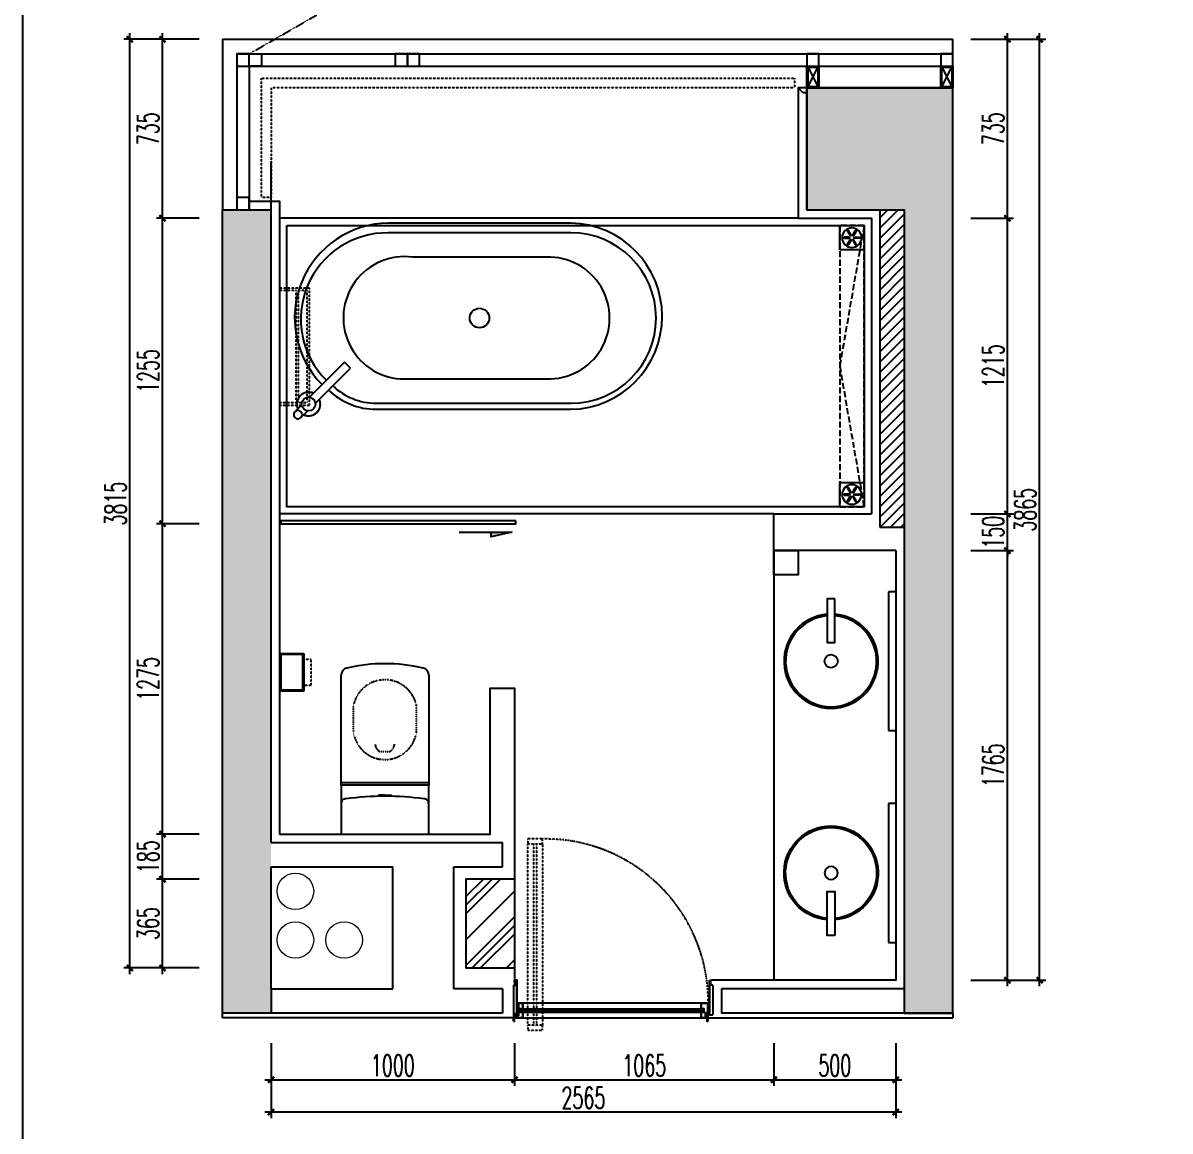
# Model space of a CAD drawing. Header units: inches. Extents: x 24920 to 61775, y 10942 to 38819.
# Drawn here: x 24920 to 29631, y 30712 to 35264 of the extents above; entities that cross this region are included whole.
import ezdxf

# ---------------------------------------------------------------- set-up
doc = ezdxf.new("R2010")
doc.units = ezdxf.units.IN
doc.header["$MEASUREMENT"] = 0
doc.header["$PDMODE"] = 1
doc.linetypes.add('DASH', pattern=[0.35, 0.25, -0.1])
doc.linetypes.add('HIDDEN2', pattern=[0.1875, 0.125, -0.0625])
for name, color, linetype in [('0-wall平面隔墙', 7, 'Continuous'), ('0-win平面窗', 4, 'Continuous'), ('2-p-door平面门', 3, 'Continuous'), ('2-p-fn完成面', 3, 'Continuous'), ('2-p-fn平地共用', 2, 'Continuous'), ('2-p-fn平天地共用', 2, 'Continuous'), ('2-p-furn01可活动家具', 2, 'HIDDEN2'), ('2-p-furn02不可活动家具', 1, 'Continuous'), ('2-p-furn03到顶家具', 1, 'Continuous'), ('2-p-furn05地漏', 1, 'Continuous')]:
    doc.layers.add(name, color=color, linetype=linetype)
doc.layers.add('A-FLOR-PIPE', color=140, linetype='Continuous', lineweight=9)
doc.layers.add('S-WALL-HATC', color=251, linetype='Continuous', lineweight=9)
doc.styles.add('DIM', font='simplex.shx', dxfattribs={"width": 0.6, "bigfont": 'extfont.shx'})
doc.linetypes.add('ZIGZAG', pattern='A,0.0001,-0.2,[131,ltypeshp.shx,S=0.2,R=0,X=-0.2,Y=0],-0.4,[131,ltypeshp.shx,S=0.2,R=180,X=0.2,Y=0],-0.2', length=0.8001)
doc.dimstyles.new('1比25', dxfattribs={"dimscale": 25, "dimtxt": 3.5, "dimasz": 1, "dimexe": 1, "dimexo": 1, "dimgap": 0.6, "dimtad": 1, "dimdec": 0, "dimrnd": 5, "dimzin": 0, "dimdsep": 46, "dimtxsty": 'DIM', "dimblk": 'ARCHTICK', "dimcen": 0.09, "dimdle": 1, "dimclrd": 1, "dimclre": 1, "dimclrt": 1, "dimadec": 0, "dimazin": 0, "dimtfac": 1, "dimtdec": 0, "dimtix": 1, "dimtmove": 2, "dimatfit": 3, "dimldrblk": '引线箭头（自定义）', "dimfxl": 0, "dimtolj": 1, "dimtzin": 0, "dimarcsym": 0})

# ---------------------------------------------------------------- blocks, each defined once
blk = doc.blocks.new('C-201$0$A$C1F597CBC')
at = {"color": 0, "linetype": 'ByBlock'}
for p, q in [((-10.3, 47.3), (-11.2, 47.1)), ((-9.5, 47.5), (-10.3, 47.3)), ((-8.6, 47.6), (-9.5, 47.5)), ((-7.7, 47.8), (-8.6, 47.6)), ((-6.7, 47.9), (-7.7, 47.8)), ((-5.8, 48.1), (-6.7, 47.9)), ((-4.9, 48.2), (-5.8, 48.1)), ((-4, 48.2), (-4.9, 48.2)), ((-3.1, 48.3), (-4, 48.2)), ((-2.2, 48.4), (-3.1, 48.3)), ((-1.3, 48.4), (-2.2, 48.4)), ((-0.4, 48.4), (-1.3, 48.4)), ((0.5, 48.4), (-0.4, 48.4)), ((1.5, 48.4), (0.5, 48.4)), ((2.4, 48.3), (1.5, 48.4)), ((3.3, 48.3), (2.4, 48.3)), ((4.2, 48.2), (3.3, 48.3)), ((5.1, 48.1), (4.2, 48.2)), ((6, 48), (5.1, 48.1)), ((6.9, 47.9), (6, 48)), ((7.8, 47.8), (6.9, 47.9)), ((8.7, 47.6), (7.8, 47.8)), ((9.6, 47.4), (8.7, 47.6)), ((10.5, 47.3), (9.6, 47.4)), ((11.4, 47), (10.5, 47.3)), ((-26.8, 8.5), (-218.5, -60.9)), ((-48.3, 2.5), (-48.4, 1.6)), ((-48.4, 1.6), (-48.4, 0.7)), ((-48.2, 4.4), (-48.3, 3.5)), ((-48.3, 3.5), (-48.3, 2.5)), ((-48.1, 5.3), (-48.2, 4.4)), ((-48, 6.2), (-48.1, 5.3)), ((-47.9, 7.1), (-48, 6.2)), ((-47.7, 8), (-47.9, 7.1)), ((-47.6, 8.9), (-47.7, 8)), ((-47.4, 9.8), (-47.6, 8.9)), ((-47.2, 10.7), (-47.4, 9.8)), ((-47, 11.6), (-47.2, 10.7)), ((-46.8, 12.5), (-47, 11.6)), ((-46.5, 13.3), (-46.8, 12.5)), ((-46.3, 14.2), (-46.5, 13.3)), ((-46, 15.1), (-46.3, 14.2)), ((-45.7, 16), (-46, 15.1)), ((-45.4, 16.8), (-45.7, 16)), ((-45.1, 17.7), (-45.4, 16.8)), ((-44.7, 18.5), (-45.1, 17.7)), ((-44.4, 19.4), (-44.7, 18.5)), ((-44, 20.2), (-44.4, 19.4)), ((-43.6, 21), (-44, 20.2)), ((-43.2, 21.8), (-43.6, 21)), ((-42.8, 22.6), (-43.2, 21.8)), ((-42.3, 23.5), (-42.8, 22.6)), ((-41.9, 24.2), (-42.3, 23.5)), ((-41.4, 25), (-41.9, 24.2)), ((-41, 25.8), (-41.4, 25)), ((-40.5, 26.6), (-41, 25.8)), ((-39.9, 27.3), (-40.5, 26.6)), ((-39.4, 28.1), (-39.9, 27.3)), ((-38.9, 28.8), (-39.4, 28.1)), ((-38.3, 29.6), (-38.9, 28.8)), ((-37.8, 30.3), (-38.3, 29.6)), ((-37.2, 31), (-37.8, 30.3)), ((-36.6, 31.7), (-37.2, 31)), ((-36, 32.4), (-36.6, 31.7)), ((-35.4, 33), (-36, 32.4)), ((-34.7, 33.7), (-35.4, 33)), ((-34.1, 34.3), (-34.7, 33.7)), ((-33.5, 35), (-34.1, 34.3)), ((-32.8, 35.6), (-33.5, 35)), ((-32.1, 36.2), (-32.8, 35.6)), ((-31.4, 36.8), (-32.1, 36.2)), ((-30.7, 37.4), (-31.4, 36.8)), ((-30, 38), (-30.7, 37.4)), ((-29.3, 38.5), (-30, 38)), ((-28.5, 39.1), (-29.3, 38.5)), ((-27.8, 39.6), (-28.5, 39.1)), ((-27.1, 40.1), (-27.8, 39.6)), ((-26.3, 40.6), (-27.1, 40.1)), ((-25.5, 41.1), (-26.3, 40.6)), ((-24.7, 41.6), (-25.5, 41.1)), ((-23.9, 42.1), (-24.7, 41.6)), ((-23.1, 42.5), (-23.9, 42.1)), ((-22.3, 42.9), (-23.1, 42.5)), ((-21.5, 43.4), (-22.3, 42.9)), ((-20.7, 43.8), (-21.5, 43.4)), ((-19.9, 44.1), (-20.7, 43.8)), ((-19, 44.5), (-19.9, 44.1)), ((-18.2, 44.9), (-19, 44.5)), ((-17.3, 45.2), (-18.2, 44.9)), ((-16.5, 45.5), (-17.3, 45.2)), ((-15.6, 45.8), (-16.5, 45.5)), ((-14.8, 46.1), (-15.6, 45.8)), ((-13.9, 46.4), (-14.8, 46.1)), ((-13, 46.6), (-13.9, 46.4)), ((-12.1, 46.9), (-13, 46.6)), ((-11.2, 47.1), (-12.1, 46.9)), ((12.3, 46.8), (11.4, 47)), ((13.2, 46.6), (12.3, 46.8)), ((14, 46.3), (13.2, 46.6)), ((14.9, 46.1), (14, 46.3)), ((15.8, 45.8), (14.9, 46.1)), ((15.1, 23.7), (52.5, 37.3)), ((16.6, 45.5), (15.8, 45.8)), ((17.5, 45.1), (16.6, 45.5)), ((18.3, 44.8), (17.5, 45.1)), ((19.2, 44.4), (18.3, 44.8)), ((20, 44.1), (19.2, 44.4)), ((20.9, 43.7), (20, 44.1)), ((21.7, 43.3), (20.9, 43.7)), ((22.5, 42.9), (21.7, 43.3)), ((23.3, 42.4), (22.5, 42.9)), ((24.1, 42), (23.3, 42.4)), ((24.9, 41.5), (24.1, 42)), ((25.7, 41), (24.9, 41.5)), ((26.4, 40.6), (25.7, 41)), ((27.2, 40), (26.4, 40.6)), ((26.8, -8.5), (64.2, 5)), ((27.9, 39.5), (27.2, 40)), ((28.7, 39), (27.9, 39.5)), ((29.4, 38.4), (28.7, 39)), ((30.1, 37.9), (29.4, 38.4)), ((30.8, 37.3), (30.1, 37.9)), ((31.5, 36.7), (30.8, 37.3)), ((32.2, 36.1), (31.5, 36.7)), ((32.9, 35.5), (32.2, 36.1)), ((33.6, 34.9), (32.9, 35.5)), ((34.2, 34.2), (33.6, 34.9)), ((34.9, 33.6), (34.2, 34.2)), ((35.5, 32.9), (34.9, 33.6)), ((36.1, 32.2), (35.5, 32.9)), ((36.7, 31.6), (36.1, 32.2)), ((-206.8, -93.2), (-15.1, -23.7)), ((-36.7, -31.6), (-36.1, -32.2)), ((-36.1, -32.2), (-35.5, -32.9)), ((-35.5, -32.9), (-34.9, -33.6)), ((-34.9, -33.6), (-34.2, -34.2)), ((-34.2, -34.2), (-33.6, -34.9)), ((-33.6, -34.9), (-32.9, -35.5)), ((-32.9, -35.5), (-32.2, -36.1)), ((-32.2, -36.1), (-31.5, -36.7)), ((-31.5, -36.7), (-30.8, -37.3)), ((-30.8, -37.3), (-30.1, -37.9)), ((-30.1, -37.9), (-29.4, -38.4)), ((-29.4, -38.4), (-28.7, -39)), ((-28.7, -39), (-27.9, -39.5)), ((-27.9, -39.5), (-27.2, -40)), ((-27.2, -40), (-26.4, -40.6)), ((-26.4, -40.6), (-25.7, -41)), ((-25.7, -41), (-24.9, -41.5)), ((-24.9, -41.5), (-24.1, -42)), ((-24.1, -42), (-23.3, -42.4)), ((-23.3, -42.4), (-22.5, -42.9)), ((-22.5, -42.9), (-21.7, -43.3)), ((-21.7, -43.3), (-20.9, -43.7)), ((-20.9, -43.7), (-20, -44.1)), ((-20, -44.1), (-19.2, -44.4)), ((-19.2, -44.4), (-18.3, -44.8)), ((-18.3, -44.8), (-17.5, -45.1)), ((-17.5, -45.1), (-16.6, -45.5)), ((-16.6, -45.5), (-15.8, -45.8)), ((-15.8, -45.8), (-14.9, -46.1)), ((-14.9, -46.1), (-14, -46.3)), ((-14, -46.3), (-13.2, -46.6)), ((-13.2, -46.6), (-12.3, -46.8)), ((-12.3, -46.8), (-11.4, -47)), ((-11.4, -47), (-10.5, -47.3)), ((10.3, -47.3), (11.2, -47.1)), ((11.2, -47.1), (12.1, -46.9)), ((12.1, -46.9), (13, -46.6)), ((13, -46.6), (13.9, -46.4)), ((13.9, -46.4), (14.8, -46.1)), ((14.8, -46.1), (15.6, -45.8)), ((15.6, -45.8), (16.5, -45.5)), ((16.5, -45.5), (17.3, -45.2)), ((17.3, -45.2), (18.2, -44.9)), ((18.2, -44.9), (19, -44.5)), ((19, -44.5), (19.9, -44.1)), ((19.9, -44.1), (20.7, -43.8)), ((20.7, -43.8), (21.5, -43.4)), ((21.5, -43.4), (22.3, -42.9)), ((22.3, -42.9), (23.1, -42.5)), ((23.1, -42.5), (23.9, -42.1)), ((23.9, -42.1), (24.7, -41.6)), ((24.7, -41.6), (25.5, -41.1)), ((25.5, -41.1), (26.3, -40.6)), ((26.3, -40.6), (27.1, -40.1)), ((27.1, -40.1), (27.8, -39.6)), ((27.8, -39.6), (28.5, -39.1)), ((28.5, -39.1), (29.3, -38.5)), ((29.3, -38.5), (30, -38)), ((30, -38), (30.7, -37.4)), ((30.7, -37.4), (31.4, -36.8)), ((31.4, -36.8), (32.1, -36.2)), ((32.1, -36.2), (32.8, -35.6)), ((32.8, -35.6), (33.5, -35)), ((33.5, -35), (34.1, -34.3)), ((34.1, -34.3), (34.7, -33.7)), ((34.7, -33.7), (35.4, -33)), ((35.4, -33), (36, -32.4)), ((36, -32.4), (36.6, -31.7)), ((36.6, -31.7), (37.2, -31)), ((37.2, -31), (37.8, -30.3)), ((37.8, -30.3), (38.3, -29.6)), ((38.3, -29.6), (38.9, -28.8)), ((38.9, -28.8), (39.4, -28.1)), ((39.4, -28.1), (39.9, -27.3)), ((39.9, -27.3), (40.5, -26.6)), ((40.5, -26.6), (41, -25.8)), ((41, -25.8), (41.4, -25)), ((41.4, -25), (41.9, -24.2)), ((41.9, -24.2), (42.3, -23.5)), ((42.3, -23.5), (42.8, -22.6)), ((42.8, -22.6), (43.2, -21.8)), ((43.2, -21.8), (43.6, -21)), ((43.6, -21), (44, -20.2)), ((44, -20.2), (44.4, -19.4)), ((44.4, -19.4), (44.7, -18.5)), ((44.7, -18.5), (45.1, -17.7)), ((45.1, -17.7), (45.4, -16.8)), ((45.4, -16.8), (45.7, -16)), ((45.7, -16), (46, -15.1)), ((46, -15.1), (46.3, -14.2)), ((46.3, -14.2), (46.5, -13.3)), ((46.5, -13.3), (46.8, -12.5)), ((46.8, -12.5), (47, -11.6)), ((47, -11.6), (47.2, -10.7)), ((47.2, -10.7), (47.4, -9.8)), ((47.4, -9.8), (47.6, -8.9)), ((47.6, -8.9), (47.7, -8)), ((47.7, -8), (47.9, -7.1)), ((47.9, -7.1), (48, -6.2)), ((48, -6.2), (48.1, -5.3)), ((48.1, -5.3), (48.2, -4.4)), ((48.2, -4.4), (48.3, -3.5)), ((48.3, -2.5), (48.4, -1.6)), ((48.3, -3.5), (48.3, -2.5)), ((48.4, -1.6), (48.4, -0.7)), ((-218.5, -60.9), (-206.8, -93.2)), ((-10.5, -47.3), (-9.6, -47.4)), ((-9.6, -47.4), (-8.7, -47.6)), ((-8.7, -47.6), (-7.8, -47.8)), ((-7.8, -47.8), (-6.9, -47.9)), ((-6.9, -47.9), (-6, -48)), ((-6, -48), (-5.1, -48.1)), ((-5.1, -48.1), (-4.2, -48.2)), ((-4.2, -48.2), (-3.3, -48.3)), ((-3.3, -48.3), (-2.4, -48.3)), ((-2.4, -48.3), (-1.5, -48.4)), ((-1.5, -48.4), (-0.5, -48.4)), ((-0.5, -48.4), (0.4, -48.4)), ((0.4, -48.4), (1.3, -48.4)), ((1.3, -48.4), (2.2, -48.4)), ((2.2, -48.4), (3.1, -48.3)), ((3.1, -48.3), (4, -48.2)), ((4, -48.2), (4.9, -48.2)), ((4.9, -48.2), (5.8, -48.1)), ((5.8, -48.1), (6.7, -47.9)), ((6.7, -47.9), (7.7, -47.8)), ((7.7, -47.8), (8.6, -47.6)), ((8.6, -47.6), (9.5, -47.5)), ((9.5, -47.5), (10.3, -47.3))]:
    blk.add_line(p, q, dxfattribs=at)
blk.add_circle((0, 0), 28.2)
for start, end in [(40.68, 179.1489), (220.68, 359.1489)]:
    blk.add_arc((0, 0), 48.4, start, end)
for start, end in [(109.9145, 289.9145), (289.9145, 109.9145)]:
    blk.add_arc((58.3, 21.1), 17.2, start, end, dxfattribs=at)
blk = doc.blocks.new('C-201$0$A$C554F77CE')
at = {"linetype": 'ByBlock', "lineweight": -2}
blk.add_hatch(color=0, dxfattribs=at).paths.add_polyline_path([(-130.5, 0), (-130.5, 18.75), (-215.25, 0)])
at = {"color": 0, "linetype": 'ByBlock', "lineweight": -2}
blk.add_lwpolyline([(0, 0), (-215.25, 0), (-130.5, 18.75), (-130.5, 0)], dxfattribs=at)
blk = doc.blocks.new('*U798')
for p, q in [((-180, -125), (-180, -201)), ((180, -201), (180, -125)), ((-180, -653), (-180, -201)), ((-180, -201), (180, -201)), ((180, -201), (180, -653))]:
    blk.add_line(p, q)
blk.add_lwpolyline([(160, -145), (160, -145, 0.414214), (180, -125), (180, 0), (-180, 0), (-180, -125, 0.414214), (-160, -145)], format="xyb")
at = {"color": 250}
for points in [[(0, -160.4), (-25, -160.4), (-25, -155.2)], [(0, -160.4), (25, -160.4), (25, -155.2)], [(-180, -211), (180, -211)]]:
    blk.add_lwpolyline(points, dxfattribs=at)
at = {"color": 250, "linetype": 'HIDDEN2', "ltscale": 0.5}
for points in [[(-130.1, -523.8, 0.846342), (130.1, -523.8), (129.8, -423.8, 0.904822), (-130.1, -423.8), (-130.1, -523.8)], [(40, -368.3, 0.27714), (20, -338.8), (-20, -338.8, 0.216985), (-39.6, -369.3)]]:
    blk.add_lwpolyline(points, format="xyb", dxfattribs=at)
for centre, radius, start, end in [((0, 1079.8), 1235.2, 262.5574, 277.4426), ((-150, -653), 30, 180, 257.0613), ((150, -653), 30, 282.9387, 0), ((0, -0.1), 699.9, 257.0613, 282.9387)]:
    blk.add_arc(centre, radius, start, end)
blk = doc.blocks.new('地漏')
at = {"color": 250}
for p, q in [((100, 100), (0, 100)), ((0, 100), (0, 0)), ((100, 0), (100, 100)), ((39.9, 53.5), (21.7, 64)), ((23.7, 67.5), (41.9, 57)), ((48, 81.5), (48, 60.5)), ((52, 60.5), (52, 81.5)), ((76.3, 67.5), (58.1, 57)), ((60.1, 53.5), (78.3, 64)), ((39.9, 46.5), (21.7, 36)), ((23.7, 32.5), (41.9, 43)), ((48, 18.5), (48, 39.5)), ((52, 39.5), (52, 18.5)), ((76.3, 32.5), (58.1, 43)), ((60.1, 46.5), (78.3, 36)), ((0, 0), (100, 0))]:
    blk.add_line(p, q, dxfattribs=at)
blk.add_circle((50, 50), 40, dxfattribs=at)
for centre, start, end in [((22.7, 65.7), 60, 240), ((40.9, 55.2), 240, 60), ((50, 81.5), 0, 180), ((50, 60.5), 180, 0), ((59.1, 55.2), 120, 300), ((77.3, 65.7), 300, 120), ((22.7, 34.3), 120, 300), ((40.9, 44.8), 300, 120), ((50, 39.5), 0, 180), ((50, 18.5), 180, 0), ((59.1, 44.8), 60, 240), ((77.3, 34.3), 240, 60)]:
    blk.add_arc(centre, 2, start, end, dxfattribs=at)
blk = doc.blocks.new('*U797')
at = {"linetype": 'HIDDEN2', "ltscale": 20}
for p, q in [((-77.5, -100), (-77.5, 0)), ((77.5, 0), (-77.5, 0)), ((77.5, 0), (77.5, -100)), ((77.5, -100), (-77.5, -100))]:
    blk.add_line(p, q, dxfattribs=at)
at = {"color": 250}
blk.add_lwpolyline([(-72.5, -95), (72.5, -95), (72.5, -5), (-72.5, -5)], close=True, dxfattribs=at)
at = {"color": 250, "linetype": 'HIDDEN2'}
blk.add_lwpolyline([(-52.5, -100), (-52.5, -129.9), (52.5, -129.9), (52.5, -100)], dxfattribs=at)
blk = doc.blocks.new('A$Cbcf7727e')
at = {"layer": '2-p-door平面门', "color": 250, "linetype": 'HIDDEN2', "lineweight": -2}
for p, q in [((119, -50), (119, 695)), ((131, -50), (131, 695))]:
    blk.add_line(p, q, dxfattribs=at)
at = {"layer": '2-p-door平面门', "color": 250, "linetype": 'ZIGZAG', "lineweight": -2, "ltscale": 0.05}
blk.add_line((814, 10), (66, 10), dxfattribs=at)
at = {"layer": '2-p-door平面门', "color": 250, "linetype": 'HIDDEN2', "lineweight": -2}
for points in [[(155, 695), (155, 715), (95, 715), (95, 695)], [(155, -50), (95, -50), (95, 695), (155, 695)], [(155, -70), (155, -50), (95, -50), (95, -70)]]:
    blk.add_lwpolyline(points, close=True, dxfattribs=at)
at = {"layer": '2-p-door平面门', "lineweight": -2}
for points in [[(55, -20), (75, -20), (75, 3), (65, 3), (65, 17), (75, 17), (75, 40), (55, 40), (55, -10)], [(825, 40), (805, 40), (805, 17), (815, 17), (815, 3), (805, 3), (805, -20), (825, -20), (825, 0)], [(825, 0), (835, 0), (835, 40), (825, 40)], [(55, -10), (45, -10), (45, -20), (55, -20)]]:
    blk.add_lwpolyline(points, dxfattribs=at)
at = {"layer": '2-p-door平面门', "color": 250, "lineweight": -2}
for points in [[(56.5, -18.5), (73.5, -18.5), (73.5, 1.5), (63.5, 1.5), (63.5, 18.5), (73.5, 18.5), (73.5, 38.5), (56.5, 38.5), (56.5, -11.5)], [(823.5, 38.5), (806.5, 38.5), (806.5, 18.5), (816.5, 18.5), (816.5, 1.5), (806.5, 1.5), (806.5, -18.5), (823.5, -18.5), (823.5, 1.5)], [(823.5, 1.5), (833.5, 1.5), (833.5, 38.5), (823.5, 38.5)], [(56.5, -11.5), (46.5, -11.5), (46.5, -18.5), (56.5, -18.5)]]:
    blk.add_lwpolyline(points, dxfattribs=at)
at = {"layer": '2-p-door平面门', "lineweight": -2}
blk.add_lwpolyline([(66, 4), (814, 4), (814, 16), (66, 16)], close=True, dxfattribs=at)
at = {"layer": '2-p-door平面门', "color": 8, "lineweight": -2}
for points in [[(815, 40), (75, 40)], [(75, -20), (815, -20)]]:
    blk.add_lwpolyline(points, dxfattribs=at)
at = {"layer": '2-p-door平面门', "color": 250, "linetype": 'HIDDEN2', "lineweight": -2}
blk.add_arc((166.2, 46.2), 668.9, 359.4663, 90.9604, dxfattribs=at)
at = {"layer": '2-p-door平面门', "color": 250, "lineweight": -2}
for centre, start, end in [((75, 16.5), 90, 270), ((75, 3.5), 90, 270), ((805, 16.5), 270, 90), ((805, 3.5), 270, 90)]:
    blk.add_arc(centre, 0.5, start, end, dxfattribs=at)
at = {"layer": '2-p-fn完成面'}
for p, q in [((40, 130), (40, 135)), ((45, 130), (40, 130)), ((848, 132), (845, 132)), ((848, 135), (848, 132))]:
    blk.add_line(p, q, dxfattribs=at)
at = {"layer": '2-p-fn完成面', "color": 8, "linetype": 'ByBlock'}
for p, q in [((841, -4.6), (841, 134)), ((841, 134), (844, 134)), ((854, 115), (841, 115)), ((844, 134), (844, 115)), ((844, 115), (845, 115)), ((845, 132), (845, 115))]:
    blk.add_line(p, q, dxfattribs=at)
at = {"layer": '2-p-fn完成面', "color": 8}
blk.add_line((841, -7.8), (854, -7.8), dxfattribs=at)
at = {"layer": '2-p-fn平天地共用', "color": 8, "lineweight": -2}
for p, q in [((35, 115), (35, -20)), ((854, 115), (854, -7.8))]:
    blk.add_line(p, q, dxfattribs=at)
at = {"layer": '2-p-fn平天地共用', "lineweight": -2}
for p, q in [((45, 135), (45, 130)), ((840, 135), (845, 135)), ((840, -5.6), (840, 135)), ((845, 135), (845, 132)), ((835, -34), (835, -20))]:
    blk.add_line(p, q, dxfattribs=at)
at = {"layer": '2-p-fn平天地共用', "color": 8}
for p, q in [((47, 130), (45, 130)), ((38, -3.6), (35, -3.6)), ((37, -20), (35, -20)), ((833, -20), (835, -20)), ((835, -20), (835, -7.8))]:
    blk.add_line(p, q, dxfattribs=at)
at = {"layer": '2-p-fn平天地共用', "lineweight": -2}
for points in [[(35, -34), (40, -34), (40, -5.6), (50, -5.6), (50, 135), (45, 135)], [(840, -5.6), (830, -5.6), (830, -34), (835, -34)]]:
    blk.add_lwpolyline(points, dxfattribs=at)
at = {"layer": '2-p-fn平天地共用', "color": 8}
for points in [[(35, 115), (48, 115), (48, -3.6), (38, -3.6), (38, -32), (37, -32), (37, -20)], [(48, 115), (48, 133), (47, 133), (47, 130)], [(841, 115), (841, -7.8), (832, -7.8), (832, -32.2), (833, -32.2), (833, -20)]]:
    blk.add_lwpolyline(points, dxfattribs=at)
at = {"layer": '2-p-fn平天地共用'}
blk.add_lwpolyline([(35, -34), (35, -20)], dxfattribs=at)
blk = doc.blocks.new('A$C73F30405')
blk.add_lwpolyline([(-70, 232.5), (-70, 197.5), (130, 197.5), (130, 232.5)], close=True)
at = {"color": 250}
blk.add_circle((215, 215), 30, dxfattribs=at)
blk.add_arc((215, 215), 215, 184.6688, 175.3312)
blk.add_arc((215, 215), 207.5, 184.8379, 175.1621, dxfattribs=at)
blk = doc.blocks.new('A$C1D4A77A1')
at = {"layer": '2-p-furn02不可活动家具', "color": 2}
blk.add_line((-550, 1815, 0), (-550, 50, 0), dxfattribs=at)
at = {"layer": '2-p-furn03到顶家具', "color": 8}
for p, q in [((-50, 1645.2, 0), (-80, 1645.2, 0)), ((-80, 1645.2, 0), (-80, 1075.2, 0)), ((-80, 1075.2, 0), (-50, 1075.2, 0)), ((-50, 775.3, 0), (-80, 775.3, 0)), ((-80, 775.3, 0), (-80, 205.3, 0)), ((-80, 205.3, 0), (-50, 205.3, 0))]:
    blk.add_line(p, q, dxfattribs=at)
at = {"layer": '2-p-furn02不可活动家具', "rotation": 270}
for p, xscale, yscale, zscale in [((-508.8, 1553.7, 0), 0.8999999999996362, 0.8999999999996362, 0.8999999999996362), ((-508.8, 296.8, 0), -0.8999999999996362, 0.9, 0.9)]:
    blk.add_blockref('A$C73F30405', p, dxfattribs=dict(at, xscale=xscale, yscale=yscale, zscale=zscale))
blk = doc.blocks.new('A$C1CF80978')
at = {"layer": '2-p-furn05地漏', "color": 8}
blk.add_lwpolyline([(0, 100), (100, 100), (100, 0), (0, 0)], close=True, dxfattribs=at)
blk = doc.blocks.new('_ArchTick')
at = {"color": 0, "linetype": 'ByBlock', "const_width": 0.4}
blk.add_lwpolyline([(-0.5, -0.5), (0.5, 0.5)], dxfattribs=at)
blk = doc.blocks.new('*D881')
at = {"color": 1, "lineweight": -2, "transparency": 16777216}
for p, q in [((25643, 31571.6), (25468, 31571.6)), ((25493, 31181.6), (25493, 31596.6)), ((25643, 31206.6), (25468, 31206.6))]:
    blk.add_line(p, q, dxfattribs=at)
at = {"layer": 'Defpoints', "color": 0, "transparency": 16777216}
for p in [(25493, 31571.6), (26739, 31571.6), (26739, 31206.6)]:
    blk.add_point(p, dxfattribs=at)
at = {"color": 1, "lineweight": -2, "transparency": 16777216, "xscale": 25, "yscale": 25, "zscale": 25}
for p, rotation in [((25493, 31571.6), 90), ((25493, 31206.6), 270)]:
    blk.add_blockref('_ArchTick', p, dxfattribs=dict(at, rotation=rotation))
at = {"color": 1, "transparency": 16777216, "insert": (25434.3, 31389.1), "char_height": 87.5, "attachment_point": 5, "rotation": 90, "style": 'DIM'}
blk.add_mtext('\\A1;365', dxfattribs=at)
blk = doc.blocks.new('引线箭头（自定义）')
at = {"linetype": 'ByBlock', "lineweight": -2}
h = blk.add_hatch(color=8, dxfattribs=at)
h.dxf.hatch_style = 1
h.paths.add_polyline_path([(-1.2, -0.96), (-0.31, 0), (-1.2, 0.96), (-0.91, 1.21), (0, 0), (-0.91, -1.21)])
at = {"color": 0, "linetype": 'ByBlock', "lineweight": -2}
blk.add_line((-0.31, 0), (-4.75, 0), dxfattribs=at)
blk.add_lwpolyline([(-1.2, -0.96), (-0.31, 0), (-1.2, 0.96), (-0.91, 1.21), (0, 0), (-0.91, -1.21)], close=True, dxfattribs=at)
blk = doc.blocks.new('*D882')
at = {"color": 1, "lineweight": -2, "transparency": 16777216}
for p, q in [((25643, 31756.6), (25468, 31756.6)), ((25493, 31546.6), (25493, 31781.6)), ((25643, 31571.6), (25468, 31571.6))]:
    blk.add_line(p, q, dxfattribs=at)
at = {"layer": 'Defpoints', "color": 0, "transparency": 16777216}
for p in [(25493, 31756.6), (26038.3, 31756.6), (26739, 31571.6)]:
    blk.add_point(p, dxfattribs=at)
at = {"color": 1, "lineweight": -2, "transparency": 16777216, "xscale": 25, "yscale": 25, "zscale": 25}
for p, rotation in [((25493, 31756.6), 90), ((25493, 31571.6), 270)]:
    blk.add_blockref('_ArchTick', p, dxfattribs=dict(at, rotation=rotation))
at = {"color": 1, "transparency": 16777216, "insert": (25434.3, 31664.1), "char_height": 87.5, "attachment_point": 5, "rotation": 90, "style": 'DIM'}
blk.add_mtext('\\A1;185', dxfattribs=at)
blk = doc.blocks.new('*D883')
at = {"color": 1, "lineweight": -2, "transparency": 16777216}
for p, q in [((25643, 33031.6), (25468, 33031.6)), ((25493, 31731.6), (25493, 33056.6)), ((25643, 31756.6), (25468, 31756.6))]:
    blk.add_line(p, q, dxfattribs=at)
at = {"layer": 'Defpoints', "color": 0, "transparency": 16777216}
for p in [(25493, 33031.6), (26100.8, 33031.6), (26038.3, 31756.6)]:
    blk.add_point(p, dxfattribs=at)
at = {"color": 1, "lineweight": -2, "transparency": 16777216, "xscale": 25, "yscale": 25, "zscale": 25}
for p, rotation in [((25493, 33031.6), 90), ((25493, 31756.6), 270)]:
    blk.add_blockref('_ArchTick', p, dxfattribs=dict(at, rotation=rotation))
at = {"color": 1, "transparency": 16777216, "insert": (25434.3, 32394.1), "char_height": 87.5, "attachment_point": 5, "rotation": 90, "style": 'DIM'}
blk.add_mtext('\\A1;1275', dxfattribs=at)
blk = doc.blocks.new('*D884')
at = {"color": 1, "lineweight": -2, "transparency": 16777216}
for p, q in [((25493, 33006.6), (25493, 34311.6)), ((25643, 34286.6), (25468, 34286.6)), ((25643, 33031.6), (25468, 33031.6))]:
    blk.add_line(p, q, dxfattribs=at)
at = {"layer": 'Defpoints', "color": 0, "transparency": 16777216}
for p in [(25493, 34286.6), (26022, 34286.6), (26100.8, 33031.6)]:
    blk.add_point(p, dxfattribs=at)
at = {"color": 1, "lineweight": -2, "transparency": 16777216, "xscale": 25, "yscale": 25, "zscale": 25}
for p, rotation in [((25493, 34286.6), 90), ((25493, 33031.6), 270)]:
    blk.add_blockref('_ArchTick', p, dxfattribs=dict(at, rotation=rotation))
at = {"color": 1, "transparency": 16777216, "insert": (25434.3, 33659.1), "char_height": 87.5, "attachment_point": 5, "rotation": 90, "style": 'DIM'}
blk.add_mtext('\\A1;1255', dxfattribs=at)
blk = doc.blocks.new('*D885')
at = {"color": 1, "lineweight": -2, "transparency": 16777216}
for p, q in [((25643, 35021.6), (25468, 35021.6)), ((25493, 34261.6), (25493, 35046.6)), ((25643, 34286.6), (25468, 34286.6))]:
    blk.add_line(p, q, dxfattribs=at)
at = {"layer": 'Defpoints', "color": 0, "transparency": 16777216}
for p in [(25493, 35021.6), (26141.4, 35021.6), (26022, 34286.6)]:
    blk.add_point(p, dxfattribs=at)
at = {"color": 1, "lineweight": -2, "transparency": 16777216, "xscale": 25, "yscale": 25, "zscale": 25}
for p, rotation in [((25493, 35021.6), 90), ((25493, 34286.6), 270)]:
    blk.add_blockref('_ArchTick', p, dxfattribs=dict(at, rotation=rotation))
at = {"color": 1, "transparency": 16777216, "insert": (25434.3, 34654.1), "char_height": 87.5, "attachment_point": 5, "rotation": 90, "style": 'DIM'}
blk.add_mtext('\\A1;735', dxfattribs=at)
blk = doc.blocks.new('*D886')
at = {"color": 1, "lineweight": -2, "transparency": 16777216}
for p, q in [((25939, 30897.5), (25939, 30722.5)), ((26939, 30897.5), (26939, 30722.5)), ((25914, 30747.5), (26964, 30747.5))]:
    blk.add_line(p, q, dxfattribs=at)
at = {"layer": 'Defpoints', "color": 0, "transparency": 16777216}
for p in [(25939, 31721.6), (26939, 31721.6), (26939, 30747.5)]:
    blk.add_point(p, dxfattribs=at)
at = {"color": 1, "lineweight": -2, "transparency": 16777216, "xscale": 25, "yscale": 25, "zscale": 25, "rotation": 180}
blk.add_blockref('_ArchTick', (25939, 30747.5), dxfattribs=at)
at = {"color": 1, "lineweight": -2, "transparency": 16777216, "xscale": 25, "yscale": 25, "zscale": 25}
blk.add_blockref('_ArchTick', (26939, 30747.5), dxfattribs=at)
at = {"color": 1, "transparency": 16777216, "insert": (26439, 30806.3), "char_height": 87.5, "attachment_point": 5, "style": 'DIM'}
blk.add_mtext('\\A1;1000', dxfattribs=at)
blk = doc.blocks.new('*D887')
at = {"color": 1, "lineweight": -2, "transparency": 16777216}
for p, q in [((26939, 30897.5), (26939, 30722.5)), ((28004, 30897.5), (28004, 30722.5)), ((26914, 30747.5), (28029, 30747.5))]:
    blk.add_line(p, q, dxfattribs=at)
at = {"layer": 'Defpoints', "color": 0, "transparency": 16777216}
for p in [(26939, 31721.6), (28004, 31343.8), (28004, 30747.5)]:
    blk.add_point(p, dxfattribs=at)
at = {"color": 1, "lineweight": -2, "transparency": 16777216, "xscale": 25, "yscale": 25, "zscale": 25, "rotation": 180}
blk.add_blockref('_ArchTick', (26939, 30747.5), dxfattribs=at)
at = {"color": 1, "lineweight": -2, "transparency": 16777216, "xscale": 25, "yscale": 25, "zscale": 25}
blk.add_blockref('_ArchTick', (28004, 30747.5), dxfattribs=at)
at = {"color": 1, "transparency": 16777216, "insert": (27471.5, 30806.3), "char_height": 87.5, "attachment_point": 5, "style": 'DIM'}
blk.add_mtext('\\A1;1065', dxfattribs=at)
blk = doc.blocks.new('*D888')
at = {"color": 1, "lineweight": -2, "transparency": 16777216}
for p, q in [((28004, 30897.5), (28004, 30722.5)), ((28504, 30897.5), (28504, 30722.5)), ((27979, 30747.5), (28529, 30747.5))]:
    blk.add_line(p, q, dxfattribs=at)
at = {"layer": 'Defpoints', "color": 0, "transparency": 16777216}
for p in [(28004, 31343.8), (28504, 31156.6), (28504, 30747.5)]:
    blk.add_point(p, dxfattribs=at)
at = {"color": 1, "lineweight": -2, "transparency": 16777216, "xscale": 25, "yscale": 25, "zscale": 25, "rotation": 180}
blk.add_blockref('_ArchTick', (28004, 30747.5), dxfattribs=at)
at = {"color": 1, "lineweight": -2, "transparency": 16777216, "xscale": 25, "yscale": 25, "zscale": 25}
blk.add_blockref('_ArchTick', (28504, 30747.5), dxfattribs=at)
at = {"color": 1, "transparency": 16777216, "insert": (28254, 30806.3), "char_height": 87.5, "attachment_point": 5, "style": 'DIM'}
blk.add_mtext('\\A1;500', dxfattribs=at)
blk = doc.blocks.new('*D1490')
at = {"color": 1, "lineweight": -2, "transparency": 16777216}
for p, q in [((25939, 30764.7), (25939, 30589.7)), ((28504, 30764.7), (28504, 30589.7)), ((28529, 30614.7), (25914, 30614.7))]:
    blk.add_line(p, q, dxfattribs=at)
at = {"layer": 'Defpoints', "color": 0, "transparency": 16777216}
for p in [(25939, 30867.7), (28504, 30867.7), (25939, 30614.7)]:
    blk.add_point(p, dxfattribs=at)
at = {"color": 1, "lineweight": -2, "transparency": 16777216, "xscale": 25, "yscale": 25, "zscale": 25, "rotation": 180}
blk.add_blockref('_ArchTick', (25939, 30614.7), dxfattribs=at)
at = {"color": 1, "lineweight": -2, "transparency": 16777216, "xscale": 25, "yscale": 25, "zscale": 25}
blk.add_blockref('_ArchTick', (28504, 30614.7), dxfattribs=at)
at = {"color": 1, "transparency": 16777216, "insert": (27221.5, 30673.5), "char_height": 87.5, "attachment_point": 5, "style": 'DIM'}
blk.add_mtext('\\A1;2565', dxfattribs=at)
blk = doc.blocks.new('*D889')
at = {"color": 1, "lineweight": -2, "transparency": 16777216}
for p, q in [((28962.8, 31131.6), (28962.8, 32946.6)), ((28812.8, 32921.6), (28987.8, 32921.6)), ((28812.8, 31156.6), (28987.8, 31156.6))]:
    blk.add_line(p, q, dxfattribs=at)
at = {"layer": 'Defpoints', "color": 0, "transparency": 16777216}
for p in [(28504, 32921.6), (28962.8, 32921.6), (28504, 31156.6)]:
    blk.add_point(p, dxfattribs=at)
at = {"color": 1, "lineweight": -2, "transparency": 16777216, "xscale": 25, "yscale": 25, "zscale": 25}
for p, rotation in [((28962.8, 32921.6), 90), ((28962.8, 31156.6), 270)]:
    blk.add_blockref('_ArchTick', p, dxfattribs=dict(at, rotation=rotation))
at = {"color": 1, "transparency": 16777216, "insert": (28904.1, 32039.1), "char_height": 87.5, "attachment_point": 5, "rotation": 90, "style": 'DIM'}
blk.add_mtext('\\A1;1765', dxfattribs=at)
blk = doc.blocks.new('*D890')
at = {"color": 1, "lineweight": -2, "transparency": 16777216}
for p, q in [((28812.8, 33071.6), (28987.8, 33071.6)), ((28962.8, 33071.6), (28962.8, 33096.6)), ((28962.8, 32921.6), (28962.8, 33071.6)), ((28812.8, 32921.6), (28987.8, 32921.6)), ((28962.8, 32921.6), (28962.8, 32896.6))]:
    blk.add_line(p, q, dxfattribs=at)
at = {"layer": 'Defpoints', "color": 0, "transparency": 16777216}
for p in [(28404, 33071.6), (28962.8, 33071.6), (28504, 32921.6)]:
    blk.add_point(p, dxfattribs=at)
at = {"color": 1, "lineweight": -2, "transparency": 16777216, "xscale": 25, "yscale": 25, "zscale": 25}
for p, rotation in [((28962.8, 33071.6), 270), ((28962.8, 32921.6), 90)]:
    blk.add_blockref('_ArchTick', p, dxfattribs=dict(at, rotation=rotation))
at = {"color": 1, "transparency": 16777216, "insert": (28904.1, 32996.6), "char_height": 87.5, "attachment_point": 5, "rotation": 90, "style": 'DIM'}
blk.add_mtext('\\A1;150', dxfattribs=at)
blk = doc.blocks.new('*D891')
at = {"color": 1, "lineweight": -2, "transparency": 16777216}
for p, q in [((28962.8, 33046.6), (28962.8, 34311.6)), ((28812.8, 34286.6), (28987.8, 34286.6)), ((28812.8, 33071.6), (28987.8, 33071.6))]:
    blk.add_line(p, q, dxfattribs=at)
at = {"layer": 'Defpoints', "color": 0, "transparency": 16777216}
for p in [(28404, 34286.6), (28962.8, 34286.6), (28404, 33071.6)]:
    blk.add_point(p, dxfattribs=at)
at = {"color": 1, "lineweight": -2, "transparency": 16777216, "xscale": 25, "yscale": 25, "zscale": 25}
for p, rotation in [((28962.8, 34286.6), 90), ((28962.8, 33071.6), 270)]:
    blk.add_blockref('_ArchTick', p, dxfattribs=dict(at, rotation=rotation))
at = {"color": 1, "transparency": 16777216, "insert": (28904.1, 33679.1), "char_height": 87.5, "attachment_point": 5, "rotation": 90, "style": 'DIM'}
blk.add_mtext('\\A1;1215', dxfattribs=at)
blk = doc.blocks.new('*D892')
at = {"color": 1, "lineweight": -2, "transparency": 16777216}
for p, q in [((28812.8, 35021.6), (28987.8, 35021.6)), ((28962.8, 34261.6), (28962.8, 35046.6)), ((28812.8, 34286.6), (28987.8, 34286.6))]:
    blk.add_line(p, q, dxfattribs=at)
at = {"layer": 'Defpoints', "color": 0, "transparency": 16777216}
for p in [(28028.5, 35021.6), (28962.8, 35021.6), (28404, 34286.6)]:
    blk.add_point(p, dxfattribs=at)
at = {"color": 1, "lineweight": -2, "transparency": 16777216, "xscale": 25, "yscale": 25, "zscale": 25}
for p, rotation in [((28962.8, 35021.6), 90), ((28962.8, 34286.6), 270)]:
    blk.add_blockref('_ArchTick', p, dxfattribs=dict(at, rotation=rotation))
at = {"color": 1, "transparency": 16777216, "insert": (28904.1, 34654.1), "char_height": 87.5, "attachment_point": 5, "rotation": 90, "style": 'DIM'}
blk.add_mtext('\\A1;735', dxfattribs=at)
blk = doc.blocks.new('*D893')
at = {"color": 1, "lineweight": -2, "transparency": 16777216}
for p, q in [((25949, 35301.2), (28129, 35301.2)), ((25974, 35151.2), (25974, 35326.2)), ((28104, 35151.2), (28104, 35326.2))]:
    blk.add_line(p, q, dxfattribs=at)
at = {"layer": 'Defpoints', "color": 0, "transparency": 16777216}
for p in [(28104, 35301.2), (25974, 34286.6), (28104, 34286.6)]:
    blk.add_point(p, dxfattribs=at)
at = {"color": 1, "lineweight": -2, "transparency": 16777216, "xscale": 25, "yscale": 25, "zscale": 25, "rotation": 180}
blk.add_blockref('_ArchTick', (25974, 35301.2), dxfattribs=at)
at = {"color": 1, "lineweight": -2, "transparency": 16777216, "xscale": 25, "yscale": 25, "zscale": 25}
blk.add_blockref('_ArchTick', (28104, 35301.2), dxfattribs=at)
at = {"color": 1, "transparency": 16777216, "insert": (27039, 35359.9), "char_height": 87.5, "attachment_point": 5, "style": 'DIM'}
blk.add_mtext('\\A1;2130', dxfattribs=at)
blk = doc.blocks.new('*D1494')
at = {"color": 1, "lineweight": -2, "transparency": 16777216}
for p, q in [((28079, 35301.2), (28429, 35301.2)), ((28104, 35151.2), (28104, 35326.2)), ((28404, 35151.2), (28404, 35326.2))]:
    blk.add_line(p, q, dxfattribs=at)
at = {"layer": 'Defpoints', "color": 0, "transparency": 16777216}
for p in [(28404, 35301.2), (28104, 34286.6), (28404, 34286.6)]:
    blk.add_point(p, dxfattribs=at)
at = {"color": 1, "lineweight": -2, "transparency": 16777216, "xscale": 25, "yscale": 25, "zscale": 25, "rotation": 180}
blk.add_blockref('_ArchTick', (28104, 35301.2), dxfattribs=at)
at = {"color": 1, "lineweight": -2, "transparency": 16777216, "xscale": 25, "yscale": 25, "zscale": 25}
blk.add_blockref('_ArchTick', (28404, 35301.2), dxfattribs=at)
at = {"color": 1, "transparency": 16777216, "insert": (28254, 35359.9), "char_height": 87.5, "attachment_point": 5, "style": 'DIM'}
blk.add_mtext('\\A1;300', dxfattribs=at)
blk = doc.blocks.new('*D1492')
at = {"color": 1, "lineweight": -2, "transparency": 16777216}
for p, q in [((25508.7, 35021.6), (25333.7, 35021.6)), ((25358.7, 31181.6), (25358.7, 35046.6)), ((25508.7, 31206.6), (25333.7, 31206.6))]:
    blk.add_line(p, q, dxfattribs=at)
at = {"layer": 'Defpoints', "color": 0, "transparency": 16777216}
for p in [(25358.7, 35021.6), (25555.5, 35021.6), (25555.5, 31206.6)]:
    blk.add_point(p, dxfattribs=at)
at = {"color": 1, "lineweight": -2, "transparency": 16777216, "xscale": 25, "yscale": 25, "zscale": 25}
for p, rotation in [((25358.7, 35021.6), 90), ((25358.7, 31206.6), 270)]:
    blk.add_blockref('_ArchTick', p, dxfattribs=dict(at, rotation=rotation))
at = {"color": 1, "transparency": 16777216, "insert": (25300, 33114.1), "char_height": 87.5, "attachment_point": 5, "rotation": 90, "style": 'DIM'}
blk.add_mtext('\\A1;3815', dxfattribs=at)
blk = doc.blocks.new('*D1493')
at = {"color": 1, "lineweight": -2, "transparency": 16777216}
for p, q in [((28945, 35021.6), (29120, 35021.6)), ((29095, 31131.6), (29095, 35046.6)), ((28945, 31156.6), (29120, 31156.6))]:
    blk.add_line(p, q, dxfattribs=at)
at = {"layer": 'Defpoints', "color": 0, "transparency": 16777216}
for p in [(28900.3, 35021.6), (29095, 35021.6), (28900.3, 31156.6)]:
    blk.add_point(p, dxfattribs=at)
at = {"color": 1, "lineweight": -2, "transparency": 16777216, "xscale": 25, "yscale": 25, "zscale": 25}
for p, rotation in [((29095, 35021.6), 90), ((29095, 31156.6), 270)]:
    blk.add_blockref('_ArchTick', p, dxfattribs=dict(at, rotation=rotation))
at = {"color": 1, "transparency": 16777216, "insert": (29036.2, 33089.1), "char_height": 87.5, "attachment_point": 5, "rotation": 90, "style": 'DIM'}
blk.add_mtext('\\A1;3865', dxfattribs=at)
blk = doc.blocks.new('eherh')
at = {"layer": '0-wall平面隔墙'}
h = blk.add_hatch(dxfattribs=at)
h.set_pattern_fill('ANSI31', color=250, scale=20)
h.set_pattern_definition([(45, (-192743.238, 12770.948), (-21.2132034, 21.2132034), [])])
h.paths.add_polyline_path([(28439, 34321.6), (28439, 33017), (28539, 33017), (28539, 34321.6)])
at = {"layer": '2-p-furn03到顶家具'}
h = blk.add_hatch(dxfattribs=at)
h.set_pattern_fill('PLASTI', color=250, scale=200, angle=45, style=0)
h.set_pattern_definition([(45, (26588.98, 31171.59), (-141.42, 141.42), []), (45, (26571.3, 31189.26), (-141.42, 141.42), []), (45, (26553.63, 31206.94), (-141.42, 141.42), []), (45, (26500.6, 31259.97), (-141.42, 141.42), [])])
h.paths.add_polyline_path([(26939, 31571.6), (26739, 31571.6), (26739, 31206.6), (26939, 31206.6)])
at = {"layer": 'S-WALL-HATC'}
h = blk.add_hatch(color=8, dxfattribs=at)
h.dxf.hatch_style = 1
h.paths.add_polyline_path([(28139, 34821.6), (28139, 34321.6), (28539, 34321.6), (28539, 31021.6), (28739, 31021.6), (28739, 34821.6)])
h = blk.add_hatch(color=250, dxfattribs=at)
h.dxf.hatch_style = 1
h.paths.add_polyline_path([(25939, 34321.6), (25739, 34321.6), (25739, 33921.6), (25739, 31021.6), (25939, 31021.6)])
at = {"color": 1}
blk.add_line((28739, 34961.6), (28739, 35021.6), dxfattribs=at)
at = {"color": 3}
for p, q in [((25739, 31001.6), (25739, 31021.6)), ((28739, 31021.6), (28739, 31001.6))]:
    blk.add_line(p, q, dxfattribs=at)
at = {"color": 8, "linetype": 'DASH', "ltscale": 100}
blk.add_lwpolyline([(28274, 33101.6), (28374, 33101.6), (28374, 34256.6), (28274, 34256.6)], close=True, dxfattribs=at)
blk.add_lwpolyline([(28374, 34256.6), (28274, 33679.1), (28374, 33101.6)], dxfattribs=at)
at = {"layer": '0-wall平面隔墙', "color": 4}
for p, q in [((28139, 34821.6), (28739, 34821.6)), ((28139, 34321.6), (28139, 34821.6)), ((28739, 31021.6), (28739, 34821.6)), ((25739, 34321.6), (25939, 34321.6)), ((25739, 31021.6), (25739, 34321.6)), ((25939, 31721.6), (25939, 34321.6)), ((28139, 34321.6), (28539, 34321.6)), ((28439, 34321.6), (28439, 33017)), ((28539, 34321.6), (28539, 31121.6)), ((28439, 33017), (28536, 33017)), ((25939, 31721.6), (26889, 31721.6)), ((26889, 31621.6), (26889, 31721.6)), ((25939, 31621.6), (26439, 31621.6)), ((26439, 31121.6), (26439, 31621.6)), ((26689, 31121.6), (26689, 31621.6)), ((26689, 31621.6), (26889, 31621.6)), ((25939, 31121.6), (26439, 31121.6)), ((25939, 31121.6), (25939, 31021.6)), ((26889, 31121.6), (26689, 31121.6)), ((26889, 31121.6), (26889, 31021.6)), ((28539, 31121.6), (27789, 31121.6)), ((27789, 31121.6), (27789, 31021.6)), ((26889, 31021.6), (25739, 31021.6)), ((28739, 31021.6), (27789, 31021.6))]:
    blk.add_line(p, q, dxfattribs=at)
at = {"layer": '0-wall平面隔墙'}
for p, q in [((25739, 33921.6), (25739, 33921.6)), ((25939, 31121.6), (25939, 31621.6)), ((25939, 31021.6), (25739, 31021.6))]:
    blk.add_line(p, q, dxfattribs=at)
at = {"layer": '0-wall平面隔墙', "color": 4}
blk.add_lwpolyline([(28139, 34821.6), (28139, 34321.6), (28539, 34321.6), (28539, 31021.6), (28739, 31021.6), (28739, 34821.6), (28139, 34821.6)], dxfattribs=at)
at = {"layer": '0-win平面窗', "color": 1, "linetype": 'HIDDEN2'}
blk.add_line((25849, 34961.6), (26411.9, 35286.6), dxfattribs=at)
at = {"layer": '0-win平面窗', "color": 1}
for p, q in [((25799, 34961.6), (25799, 34321.6)), ((25799, 34961.6), (28739, 34961.6)), ((25849, 34911.6), (25849, 34321.6)), ((25849, 34911.6), (28739, 34911.6))]:
    blk.add_line(p, q, dxfattribs=at)
for points in [[(25849, 34961.6), (25799, 34961.6), (25799, 34911.6), (25849, 34911.6)], [(25899, 34911.6), (25849, 34911.6), (25849, 34961.6), (25899, 34961.6)], [(26449, 34911.6), (26499, 34911.6), (26499, 34961.6), (26449, 34961.6)], [(26499, 34911.6), (26549, 34911.6), (26549, 34961.6), (26499, 34961.6)], [(28189, 34961.6), (28139, 34961.6), (28139, 34911.6), (28189, 34911.6)], [(28739, 34961.6), (28689, 34961.6), (28689, 34911.6), (28739, 34911.6)], [(28139, 34911.6), (28189, 34911.6), (28189, 34821.6), (28139, 34821.6)], [(28144, 34906.6), (28184, 34906.6), (28184, 34826.6), (28144, 34826.6)], [(28689, 34911.6), (28739, 34911.6), (28739, 34821.6), (28689, 34821.6)], [(28694, 34906.6), (28734, 34906.6), (28734, 34826.6), (28694, 34826.6)], [(25849, 34371.6), (25799, 34371.6), (25799, 34321.6), (25849, 34321.6)]]:
    blk.add_lwpolyline(points, close=True, dxfattribs=at)
for points in [[(28144, 34826.6), (28184, 34906.6)], [(28144, 34906.6), (28184, 34826.6)], [(28694, 34826.6), (28734, 34906.6)], [(28694, 34906.6), (28734, 34826.6)]]:
    blk.add_lwpolyline(points, dxfattribs=at)
at = {"layer": '0-win平面窗', "color": 1, "linetype": 'HIDDEN2'}
blk.add_lwpolyline([(25939, 34821.6), (25939, 34371.6), (25899, 34371.6), (25899, 34861.6), (28089, 34861.6), (28089, 34821.6), (25939, 34821.6)], dxfattribs=at)
at = {"layer": '2-p-door平面门'}
blk.add_lwpolyline([(26944, 33043.6), (25979, 33043.6), (25979, 33031.6), (26944, 33031.6)], close=True, dxfattribs=at)
at = {"layer": '2-p-fn完成面', "color": 8}
for p, q in [((28124, 34801.6), (28104, 34821.6)), ((28139, 34801.6), (28124, 34801.6))]:
    blk.add_line(p, q, dxfattribs=at)
at = {"layer": '2-p-fn完成面'}
for p, q in [((28004, 32921.6), (28004, 33071.6)), ((26934, 31001.6), (25739, 31001.6)), ((27734, 31001.6), (28739, 31001.6))]:
    blk.add_line(p, q, dxfattribs=at)
for points in [[(28139, 34821.6), (28104, 34821.6), (28104, 34286.6), (28404, 34286.6), (28404, 33071.6)], [(25849, 34356.6), (25974, 34356.6), (25974, 31756.6)], [(28004, 33071.6), (28404, 33071.6)], [(28504, 32921.6), (28504, 31156.6), (27747, 31156.6)], [(28504, 32921.6), (28004, 32921.6)], [(25974, 31756.6), (25974, 31756.6), (26839, 31756.6), (26839, 32356.6), (26939, 32356.6), (26939, 31571.6), (26739, 31571.6), (26739, 31206.6), (26939, 31206.6), (26939, 31136.6)]]:
    blk.add_lwpolyline(points, dxfattribs=at)
at = {"layer": '2-p-fn平地共用', "color": 1}
for q in [(25739, 34321.6), (28739, 35021.6)]:
    blk.add_line((25739, 35021.6), q, dxfattribs=at)
at = {"layer": '2-p-fn平地共用'}
for p, q in [((25939, 34321.6), (25939, 34521.6)), ((28104, 34286.6), (25974, 34286.6))]:
    blk.add_line(p, q, dxfattribs=at)
at = {"layer": '2-p-fn平地共用', "color": 8}
blk.add_line((28004, 33071.6), (25974, 33071.6), dxfattribs=at)
blk.add_lwpolyline([(26004, 34256.6), (28374, 34256.6), (28374, 33101.6), (26004, 33101.6)], close=True, dxfattribs=at)
at = {"layer": '2-p-furn01可活动家具', "linetype": 'HIDDEN2'}
for p, q in [((26097, 33999.1), (25974, 33999.1)), ((26042.1, 33989.1), (25974, 33989.1)), ((26042.1, 33529.1), (26042.1, 33989.1)), ((26087, 33989.1), (26052.1, 33989.1)), ((26052.1, 33529.1), (26052.1, 33989.1)), ((26087, 33529.1), (26087, 33989.1)), ((26097, 33519.1), (26097, 33999.1)), ((25974, 33529.1), (26042.1, 33529.1)), ((25974, 33519.1), (26097, 33519.1)), ((26052.1, 33529.1), (26087, 33529.1))]:
    blk.add_line(p, q, dxfattribs=at)
at = {"layer": '2-p-furn02不可活动家具'}
for points in [[(27170, 34266.6), (26420, 34266.6)], [(27170, 34226.6), (26420, 34226.6)], [(26370, 33526.6), (27170, 33526.6)], [(26370, 33501.6), (27170, 33501.6)]]:
    blk.add_lwpolyline(points, dxfattribs=at)
at = {"layer": '2-p-furn02不可活动家具', "color": 250}
for points in [[(27070, 34126.6), (26520, 34126.6)], [(26470, 33626.6), (27070, 33626.6)]]:
    blk.add_lwpolyline(points, dxfattribs=at)
at = {"layer": '2-p-furn02不可活动家具', "color": 250, "linetype": 'ByBlock'}
blk.add_circle((26795, 33876.6), 40, dxfattribs=at)
at = {"layer": '2-p-furn02不可活动家具'}
for centre, radius, start, end in [((26425.3, 33877.1), 389.6, 90.7892, 224.6845), ((27162.4, 33884.1), 382.6, 271.1345, 88.8655), ((26415.3, 33872.4), 354.2, 89.2426, 225.274), ((27170, 33876.6), 350, 270, 90), ((26371, 33784.2), 257.6, 226.1028, 269.7744), ((26371, 33785), 283.4, 226.1098, 269.791)]:
    blk.add_arc(centre, radius, start, end, dxfattribs=at)
at = {"layer": '2-p-furn02不可活动家具', "color": 250}
for centre, radius, start, end in [((26487.1, 33877.4), 251.4, 82.4834, 266.0954), ((27079.1, 33876.6), 250.2, 267.9091, 92.0909)]:
    blk.add_arc(centre, radius, start, end, dxfattribs=at)
at = {"layer": '2-p-furn03到顶家具'}
blk.add_line((26939, 31571.6), (26939, 31206.6), dxfattribs=at)
at = {"layer": 'A-FLOR-PIPE', "linetype": 'Continuous'}
for centre in [(26039, 31521.6), (26039, 31321.6), (26239, 31321.6)]:
    blk.add_circle(centre, 75, dxfattribs=at)
blk.add_blockref('A$Cbcf7727e', (26899, 31021.6))
at = {"layer": '2-p-door平面门', "rotation": 180}
blk.add_blockref('C-201$0$A$C554F77CE', (26712, 32997.2), dxfattribs=at)
at = {"layer": '2-p-fn完成面'}
blk.add_blockref('A$C1D4A77A1', (28554, 31106.6, 0), dxfattribs=at)
at = {"layer": '2-p-fn平地共用', "color": 3}
blk.add_blockref('A$C1CF80978', (28004, 32821.6), dxfattribs=at)
at = {"layer": '2-p-furn02不可活动家具'}
for name, p, rotation in [('C-201$0$A$C1F597CBC', (26092.9, 33523.4), 205.0855447677041), ('*U797', (25974, 32421.6), 90), ('*U798', (26406.5, 31756.6), 180)]:
    blk.add_blockref(name, p, dxfattribs=dict(at, rotation=rotation))
at = {"layer": '2-p-furn05地漏', "xscale": -1, "rotation": 270}
for p in [(28274, 34156.6), (28274, 33101.6)]:
    blk.add_blockref('地漏', p, dxfattribs=at)
for base, p1, p2, picture, middle in [((28104, 35301.2), (25974, 34286.6), (28104, 34286.6), '*D893', (27039, 35359.9)), ((28404, 35301.2), (28104, 34286.6), (28404, 34286.6), '*D1494', (28254, 35359.9)), ((26939, 30747.5), (25939, 31721.6), (26939, 31721.6), '*D886', (26439, 30806.3)), ((28004, 30747.5), (26939, 31721.6), (28004, 31343.8), '*D887', (27471.5, 30806.3)), ((28504, 30747.5), (28004, 31343.8), (28504, 31156.6), '*D888', (28254, 30806.3)), ((25939, 30614.7), (28504, 30867.7), (25939, 30867.7), '*D1490', (27221.5, 30673.5))]:
    dim = blk.add_linear_dim(base=base, p1=p1, p2=p2, dimstyle='1比25')
    dim.commit()
    dim.dimension.update_dxf_attribs({"geometry": picture, "text_midpoint": middle})
for base, p1, p2, picture, middle in [((25358.7, 35021.6), (25555.5, 31206.6), (25555.5, 35021.6), '*D1492', (25300, 33114.1)), ((25493, 35021.6), (26022, 34286.6), (26141.4, 35021.6), '*D885', (25434.3, 34654.1)), ((28962.8, 35021.6), (28404, 34286.6), (28028.5, 35021.6), '*D892', (28904.1, 34654.1)), ((29095, 35021.6), (28900.3, 31156.6), (28900.3, 35021.6), '*D1493', (29036.2, 33089.1)), ((25493, 34286.6), (26100.8, 33031.6), (26022, 34286.6), '*D884', (25434.3, 33659.1)), ((28962.8, 34286.6), (28404, 33071.6), (28404, 34286.6), '*D891', (28904.1, 33679.1)), ((28962.8, 33071.6), (28504, 32921.6), (28404, 33071.6), '*D890', (28904.1, 32996.6)), ((25493, 33031.6), (26038.3, 31756.6), (26100.8, 33031.6), '*D883', (25434.3, 32394.1)), ((28962.8, 32921.6), (28504, 31156.6), (28504, 32921.6), '*D889', (28904.1, 32039.1)), ((25493, 31756.6), (26739, 31571.6), (26038.3, 31756.6), '*D882', (25434.3, 31664.1)), ((25493, 31571.6), (26739, 31206.6), (26739, 31571.6), '*D881', (25434.3, 31389.1))]:
    dim = blk.add_linear_dim(base=base, p1=p1, p2=p2, angle=90, dimstyle='1比25')
    dim.commit()
    dim.dimension.update_dxf_attribs({"geometry": picture, "text_midpoint": middle})

msp = doc.modelspace()

# ---------------------------------------------------------------- linework, layer by layer
msp.add_lwpolyline([(24920, 36083), (61775, 36083), (61775, 10941.5), (24920, 10941.5)], close=True)

# ---------------------------------------------------------------- block references
msp.add_blockref('eherh', (0, 175.5))

doc.saveas('drawing.dxf')
